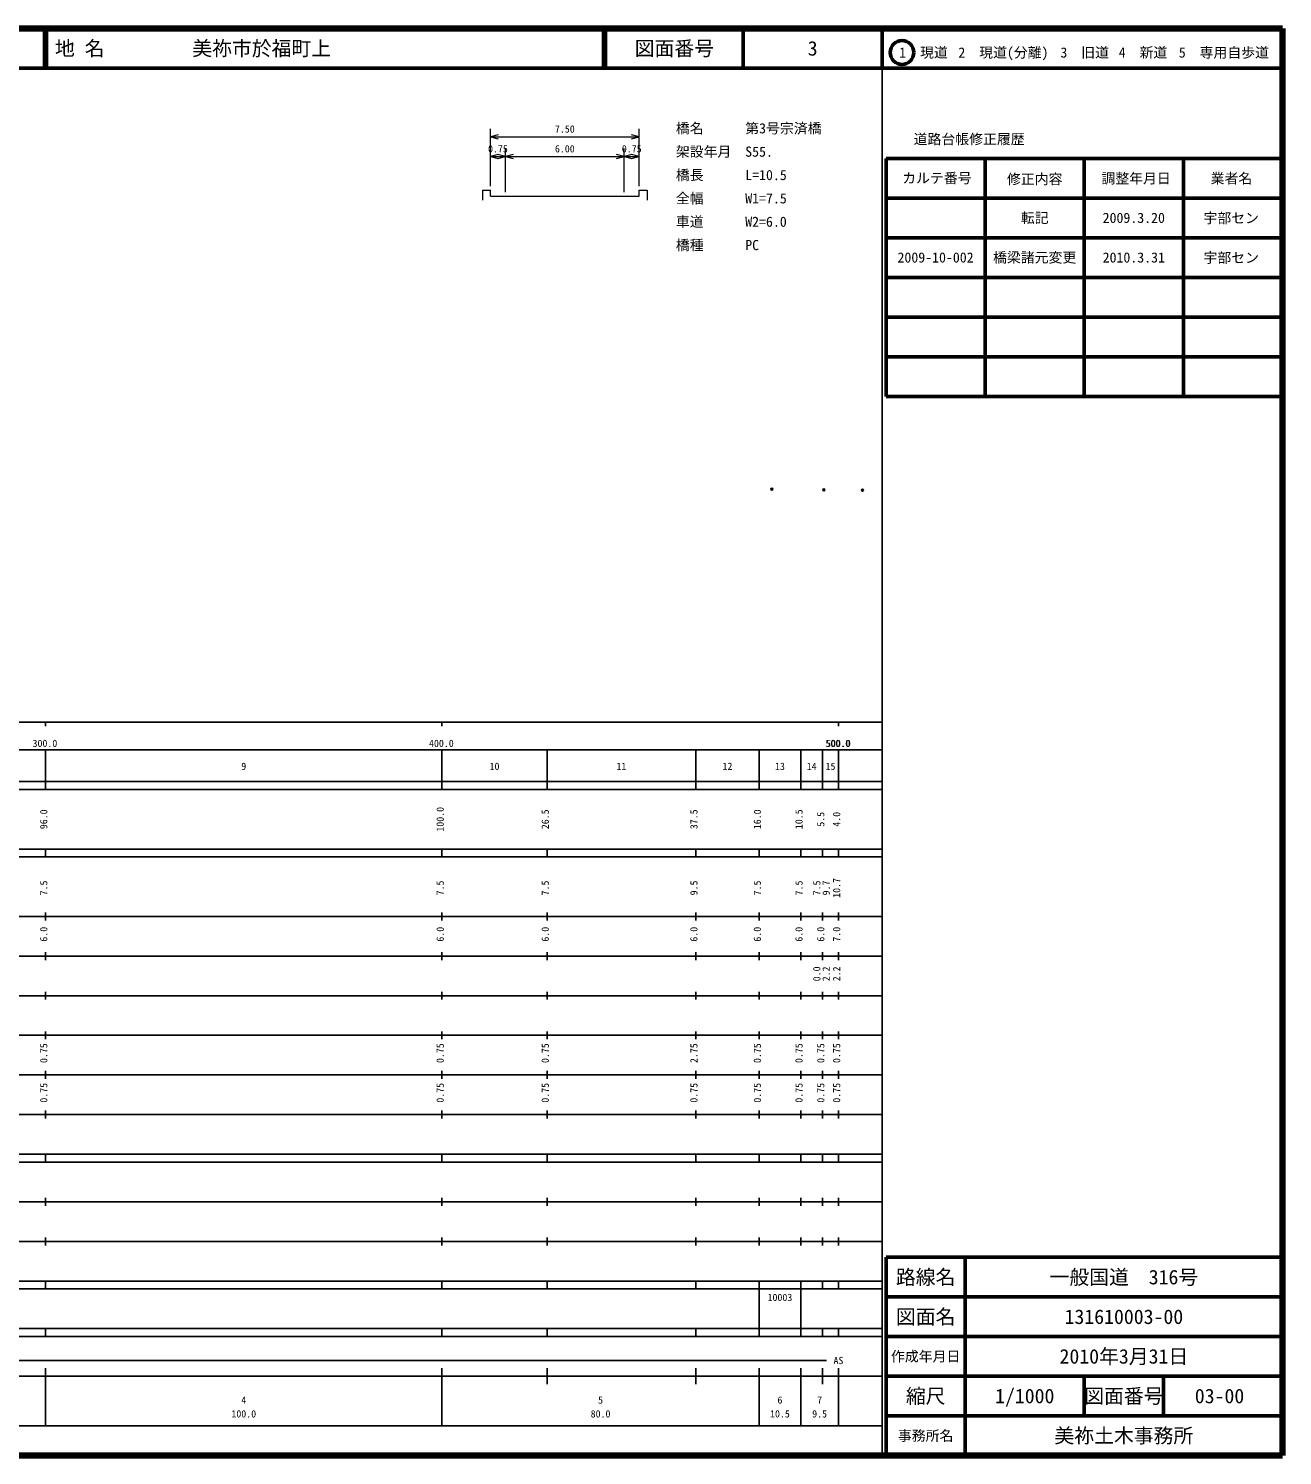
# Model space of a CAD drawing. Units: millimetres on the paper, with parts at other scales. Extents: x 40 to 680, y 20 to 380.
# Drawn here: x 363.7 to 680, y 20 to 380 of the extents above; entities that cross this region are included whole.
import ezdxf
from ezdxf.enums import TextEntityAlignment as Align

# ---------------------------------------------------------------- set-up
doc = ezdxf.new("R2010")
doc.units = ezdxf.units.MM
doc.header["$PDMODE"] = 32
doc.header["$PDSIZE"] = 0.5
doc.layers.add('S-OTRS', color=6, linetype='Continuous')
doc.layers.add('S-TTL-TXT', color=7, linetype='Continuous')
for name, color, linetype, lineweight in [('S-STR-HTXT', 7, 'Continuous', 13), ('S-TTL', 2, 'Continuous', 140), ('S-TTL-BAND', 7, 'Continuous', 25), ('S-TTL-FRAM', 2, 'Continuous', 50), ('S-TTL-LINE', 7, 'Continuous', 50)]:
    doc.layers.add(name, color=color, linetype=linetype, lineweight=lineweight)
doc.styles.add('ＭＳ ゴシック', font='')
doc.styles.get('ＭＳ ゴシック').set_extended_font_data('MS Gothic')

msp = doc.modelspace()

# ---------------------------------------------------------------- linework, layer by layer
at = {"layer": 'S-OTRS'}
for p in [(551.192, 263.781), (564.314, 263.589), (574.057, 263.565)]:
    msp.add_point(p, dxfattribs=at)
at = {"layer": 'S-STR-HTXT'}
for p, q in [((480.234, 340.196), (480.234, 354.696)), ((482.166, 353.214), (480.234, 352.696)), ((517.734, 352.696), (515.802, 353.214)), ((517.734, 340.196), (517.734, 354.696)), ((480.234, 352.696), (517.734, 352.696)), ((480.234, 352.696), (482.166, 352.178)), ((483.984, 338.696), (483.984, 349.696)), ((513.984, 338.696), (513.984, 349.696)), ((515.802, 352.178), (517.734, 352.696)), ((482.166, 348.214), (480.234, 347.696)), ((480.234, 347.696), (483.984, 347.696)), ((480.234, 347.696), (482.166, 347.178)), ((483.984, 347.696), (482.052, 348.214)), ((482.052, 347.178), (483.984, 347.696)), ((485.916, 348.214), (483.984, 347.696)), ((483.984, 347.696), (513.984, 347.696)), ((483.984, 347.696), (485.916, 347.178)), ((513.984, 347.696), (512.052, 348.214)), ((512.052, 347.178), (513.984, 347.696)), ((515.916, 348.214), (513.984, 347.696)), ((513.984, 347.696), (517.734, 347.696)), ((513.984, 347.696), (515.916, 347.178)), ((517.734, 347.696), (515.802, 348.214)), ((515.802, 347.178), (517.734, 347.696)), ((478.234, 339.196), (480.234, 339.196)), ((478.234, 339.196), (478.234, 336.696)), ((480.234, 337.696), (480.234, 339.196)), ((517.734, 337.696), (517.734, 339.196)), ((517.734, 339.196), (519.734, 339.196)), ((519.734, 339.196), (519.734, 336.696)), ((480.234, 337.696), (483.984, 337.696)), ((483.984, 337.696), (513.984, 337.696)), ((513.984, 337.696), (517.734, 337.696))]:
    msp.add_line(p, q, dxfattribs=at)
at = {"layer": 'S-TTL'}
for p, q in [((680, 380), (40, 380)), ((680, 20), (680, 380)), ((40, 20), (680, 20))]:
    msp.add_line(p, q, dxfattribs=at)
at = {"layer": 'S-TTL-BAND'}
for p, q in [((579, 20), (579, 370)), ((40, 205), (579, 205)), ((368, 205), (368, 204)), ((468, 205), (468, 204)), ((568, 205), (568, 204)), ((68, 198), (579, 198)), ((368, 188), (368, 198)), ((468, 188), (468, 198)), ((494.5, 188), (494.5, 198)), ((532, 188), (532, 198)), ((548, 188), (548, 198)), ((558.5, 188), (558.5, 198)), ((564, 188), (564, 198)), ((568, 188), (568, 198)), ((40, 190), (579, 190)), ((40, 188), (579, 188)), ((40, 173), (579, 173)), ((368, 171), (368, 173)), ((468, 171), (468, 173)), ((494.5, 171), (494.5, 173)), ((532, 171), (532, 173)), ((548, 171), (548, 173)), ((558.5, 171), (558.5, 173)), ((564, 171), (564, 173)), ((568, 171), (568, 173)), ((40, 171), (579, 171)), ((40, 156), (579, 156)), ((368, 155), (368, 157)), ((468, 155), (468, 157)), ((494.5, 155), (494.5, 157)), ((532, 155), (532, 157)), ((548, 155), (548, 157)), ((558.5, 155), (558.5, 157)), ((564, 155), (564, 157)), ((568, 155), (568, 157)), ((46, 146), (579, 146)), ((368, 145), (368, 147)), ((468, 145), (468, 147)), ((494.5, 145), (494.5, 147)), ((532, 145), (532, 147)), ((548, 145), (548, 147)), ((558.5, 145), (558.5, 147)), ((564, 145), (564, 147)), ((568, 145), (568, 147)), ((368, 135), (368, 137)), ((468, 135), (468, 137)), ((494.5, 135), (494.5, 137)), ((532, 135), (532, 137)), ((548, 135), (548, 137)), ((558.5, 135), (558.5, 137)), ((564, 135), (564, 137)), ((568, 135), (568, 137)), ((52, 136), (579, 136)), ((46, 126), (579, 126)), ((368, 125), (368, 127)), ((468, 125), (468, 127)), ((494.5, 125), (494.5, 127)), ((532, 125), (532, 127)), ((548, 125), (548, 127)), ((558.5, 125), (558.5, 127)), ((564, 125), (564, 127)), ((568, 125), (568, 127)), ((52, 116), (579, 116)), ((368, 115), (368, 117)), ((468, 115), (468, 117)), ((494.5, 115), (494.5, 117)), ((532, 115), (532, 117)), ((548, 115), (548, 117)), ((558.5, 115), (558.5, 117)), ((564, 115), (564, 117)), ((568, 115), (568, 117)), ((46, 106), (579, 106)), ((368, 105), (368, 107)), ((468, 105), (468, 107)), ((494.5, 105), (494.5, 107)), ((532, 105), (532, 107)), ((548, 105), (548, 107)), ((558.5, 105), (558.5, 107)), ((564, 105), (564, 107)), ((568, 105), (568, 107)), ((40, 96), (579, 96)), ((40, 94), (579, 94)), ((368, 94), (368, 96)), ((468, 94), (468, 96)), ((494.5, 94), (494.5, 96)), ((532, 94), (532, 96)), ((548, 94), (548, 96)), ((558.5, 94), (558.5, 96)), ((564, 94), (564, 96)), ((568, 94), (568, 96)), ((49, 84), (579, 84)), ((368, 83), (368, 85)), ((468, 83), (468, 85)), ((494.5, 83), (494.5, 85)), ((532, 83), (532, 85)), ((548, 83), (548, 85)), ((558.5, 83), (558.5, 85)), ((564, 83), (564, 85)), ((568, 83), (568, 85)), ((40, 74), (579, 74)), ((368, 73), (368, 75)), ((468, 73), (468, 75)), ((494.5, 73), (494.5, 75)), ((532, 73), (532, 75)), ((548, 73), (548, 75)), ((558.5, 73), (558.5, 75)), ((564, 73), (564, 75)), ((568, 73), (568, 75)), ((40, 64), (579, 64)), ((40, 62), (579, 62)), ((368, 62), (368, 64)), ((468, 62), (468, 64)), ((494.5, 62), (494.5, 64)), ((532, 62), (532, 64)), ((548, 62), (548, 64)), ((548, 52), (548, 62)), ((558.5, 62), (558.5, 64)), ((558.5, 52), (558.5, 62)), ((564, 62), (564, 64)), ((568, 62), (568, 64)), ((40, 52), (579, 52)), ((368, 50), (368, 52)), ((468, 50), (468, 52)), ((494.5, 50), (494.5, 52)), ((532, 50), (532, 52)), ((548, 50), (548, 52)), ((558.5, 50), (558.5, 52)), ((564, 50), (564, 52)), ((568, 50), (568, 52)), ((40, 50), (579, 50)), ((71, 44), (565, 44)), ((40, 40), (579, 40)), ((368, 27.5), (368, 42)), ((468, 27.5), (468, 42)), ((494.5, 38), (494.5, 42)), ((532, 38), (532, 42)), ((548, 27.5), (548, 42)), ((558.5, 27.5), (558.5, 42)), ((564, 38), (564, 42)), ((568, 27.5), (568, 42)), ((68, 27.5), (579, 27.5))]:
    msp.add_line(p, q, dxfattribs=at)
at = {"layer": 'S-TTL-FRAM'}
for p, q in [((580, 347.197), (580, 287.197)), ((580, 347.197), (680, 347.197)), ((580, 287.197), (680, 287.197)), ((680, 70), (580, 70)), ((580, 70), (580, 20))]:
    msp.add_line(p, q, dxfattribs=at)
at = {"layer": 'S-TTL-LINE'}
for p, q in [((367.75, 380), (367.75, 370)), ((368.25, 380), (368.25, 370)), ((508.747, 380), (508.747, 370)), ((509.247, 380), (509.247, 370)), ((543.997, 380), (543.997, 370)), ((579, 380), (579, 370)), ((40, 370), (680, 370)), ((605, 347.197), (605, 287.197)), ((630, 347.197), (630, 287.197)), ((655, 347.197), (655, 287.197)), ((580, 337.197), (680, 337.197)), ((580, 327.197), (680, 327.197)), ((580, 317.197), (680, 317.197)), ((580, 307.197), (680, 307.197)), ((580, 297.197), (680, 297.197)), ((600, 70), (600, 20)), ((680, 60), (580, 60)), ((680, 50), (580, 50)), ((680, 40), (580, 40)), ((630, 40), (630, 30)), ((650, 40), (650, 30)), ((680, 30), (580, 30))]:
    msp.add_line(p, q, dxfattribs=at)
msp.add_circle((584.031, 373.958), 3, dxfattribs=at)

# ---------------------------------------------------------------- texts
at = {"layer": 'S-STR-HTXT', "style": 'ＭＳ ゴシック'}
for s, p in [('橋名\u3000\u3000\u3000第3号宗済橋', (526.988, 352.779)), ('架設年月\u3000S55.', (526.988, 346.888)), ('橋長\u3000\u3000\u3000L=10.5', (526.988, 340.997)), ('全幅\u3000\u3000\u3000W1=7.5', (526.988, 335.106)), ('車道\u3000\u3000\u3000W2=6.0', (526.988, 329.215)), ('橋種\u3000\u3000\u3000PC', (526.988, 323.324))]:
    msp.add_text(s, height=2.566, dxfattribs=at).set_placement(p, align=Align.BOTTOM_LEFT)
for s, p in [('7.50', (498.984, 353.196)), ('0.75', (482.109, 348.196)), ('6.00', (498.984, 348.196)), ('0.75', (515.859, 348.196))]:
    msp.add_text(s, height=1.833, dxfattribs=at).set_placement(p, align=Align.BOTTOM_CENTER)
at = {"layer": 'S-TTL-BAND', "style": 'ＭＳ ゴシック'}
for s, p in [('300.0', (367.844, 198.195)), ('400.0', (467.844, 198.195)), ('500.0', (567.844, 198.195)), ('500.0', (568, 198.195)), ('9', (418, 192.405)), ('10', (481.25, 192.405)), ('11', (513.25, 192.405)), ('12', (540, 192.405)), ('13', (553.25, 192.405)), ('14', (561.25, 192.405)), ('15', (566, 192.405)), ('AS', (568, 42.5)), ('4', (418, 32.523)), ('5', (508, 32.523)), ('6', (553.25, 32.523)), ('7', (563.25, 32.523)), ('100.0', (418, 29.033)), ('80.0', (508, 29.033)), ('10.5', (553.25, 29.033)), ('9.5', (563.25, 29.033))]:
    msp.add_text(s, height=1.833, dxfattribs=at).set_placement(p, align=Align.BOTTOM_CENTER)
for s, p in [('96.0', (369, 180.5)), ('100.0', (469, 180.5)), ('26.5', (495.5, 180.5)), ('37.5', (533, 180.5)), ('16.0', (549, 180.5)), ('10.5', (559.5, 180.5)), ('5.5', (565, 180.5)), ('4.0', (569, 180.5)), ('7.5', (369, 163.174)), ('7.5', (469, 163.174)), ('7.5', (495.5, 163.174)), ('9.5', (533, 163.174)), ('7.5', (549, 163.174)), ('7.5', (559.5, 163.174)), ('7.5', (564, 163.174)), ('9.7', (566.37, 163.174)), ('10.7', (569, 163.174)), ('6.0', (369, 151.5)), ('6.0', (469, 151.5)), ('6.0', (495.5, 151.5)), ('6.0', (533, 151.5)), ('6.0', (549, 151.5)), ('6.0', (559.5, 151.5)), ('6.0', (565, 151.5)), ('7.0', (569, 151.5)), ('0.0', (564, 141.5)), ('2.2', (566.37, 141.5)), ('2.2', (569, 141.5)), ('0.75', (369, 121.5)), ('0.75', (469, 121.5)), ('0.75', (495.5, 121.5)), ('2.75', (533, 121.5)), ('0.75', (549, 121.5)), ('0.75', (559.5, 121.5)), ('0.75', (565, 121.5)), ('0.75', (569, 121.5)), ('0.75', (369, 111.5)), ('0.75', (469, 111.5)), ('0.75', (495.5, 111.5)), ('0.75', (533, 111.5)), ('0.75', (549, 111.5)), ('0.75', (559.5, 111.5)), ('0.75', (565, 111.5)), ('0.75', (569, 111.5))]:
    msp.add_text(s, height=1.833, rotation=90, dxfattribs=at).set_placement(p, align=Align.BOTTOM_CENTER)
msp.add_text('10003', height=1.833, dxfattribs=at).set_placement((550.125, 58.405), align=Align.BOTTOM_LEFT)
at = {"layer": 'S-TTL-TXT', "style": 'ＭＳ ゴシック'}
for s, p in [('地 名', (370.38, 375)), ('美祢市於福町上', (405.024, 375))]:
    msp.add_text(s, height=3.666, dxfattribs=at).set_placement(p, align=Align.MIDDLE_LEFT)
for s, height, p in [('図面番号', 3.666, (526.622, 375)), ('3', 3.666, (561.497, 375)), ('1\u3000現道', 2.566, (589.448, 373.958)), ('2\u3000現道(分離)', 2.566, (609.619, 373.958)), ('3\u3000旧道', 2.566, (630.121, 373.958)), ('4\u3000新道', 2.566, (644.824, 373.958)), ('5\u3000専用自歩道', 2.566, (665.228, 373.958)), ('道路台帳修正履歴', 2.566, (600.968, 352.113)), ('カルテ番号', 2.566, (592.839, 342.277)), ('修正内容', 2.566, (617.509, 342.023)), ('調整年月日', 2.566, (643.089, 342.197)), ('業者名', 2.566, (667.134, 342.197)), ('転記', 2.566, (617.5, 332.245)), ('2009.3.20', 2.566, (642.5, 332.245)), ('宇部セン', 2.566, (667.077, 332.189)), ('2009-10-002', 2.566, (592.5, 322.245)), ('橋梁諸元変更', 2.566, (617.5, 322.245)), ('2010.3.31', 2.566, (642.5, 322.245)), ('宇部セン', 2.566, (667.077, 322.189)), ('路線名', 3.666, (590, 65)), ('路線名', 3.666, (590, 65)), ('一般国道\u3000316号', 3.666, (640, 65)), ('図面名', 3.666, (590, 55)), ('図面名', 3.666, (590, 55)), ('131610003-00', 3.666, (640, 55)), ('2010年3月31日', 3.666, (640, 45)), ('作成年月日', 2.566, (590, 45)), ('作成年月日', 2.566, (590, 45)), ('縮尺', 3.666, (590, 35)), ('縮尺', 3.666, (590, 35)), ('1/1000', 3.666, (615, 35)), ('図面番号', 3.666, (640, 35)), ('図面番号', 3.666, (640, 35)), ('03-00', 3.666, (664.125, 35)), ('事務所名', 2.566, (590, 25)), ('事務所名', 2.566, (590, 25)), ('美祢土木事務所', 3.666, (640, 25))]:
    msp.add_text(s, height=height, dxfattribs=at).set_placement(p, align=Align.MIDDLE_CENTER)

doc.saveas('drawing.dxf')
